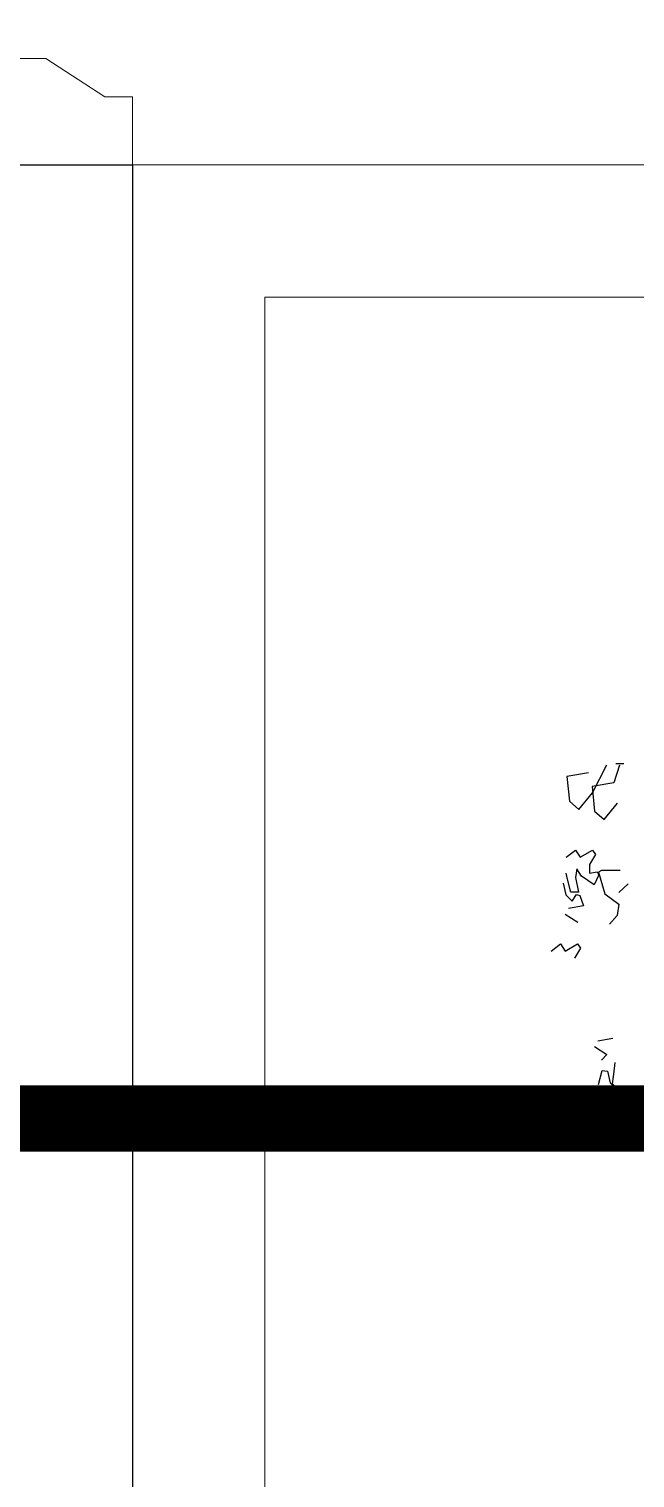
# Model space of a CAD drawing. Header units: metres. Extents: x -1655 to 449, y 40 to 361.
# Drawn here: x 209.144 to 209.602, y 49.434 to 50.529 of the extents above; entities that cross this region are included whole.
import ezdxf

# ---------------------------------------------------------------- set-up
doc = ezdxf.new("R2010")
doc.units = ezdxf.units.M
doc.header["$MEASUREMENT"] = 0
doc.linetypes.add('ACAD_ISO10W100', pattern=[18, 12, -3, 0, -3])
doc.layers.add('13', color=13, linetype='Continuous', lineweight=9)
doc.layers.add('Layer5', color=31, linetype='Continuous', lineweight=9)
doc.layers.add('paisajismo', color=7, linetype='Continuous')

# ---------------------------------------------------------------- blocks, each defined once
blk = doc.blocks.new('AABBSEC')
at = {"layer": '13', "linetype": 'ACAD_ISO10W100', "ltscale": 0.1, "const_width": 0.05}
blk.add_lwpolyline([(6887.742, 1839.3548), (6887.742, 1838.5009), (6908.7737, 1838.5009), (6908.7737, 1839.2947)], dxfattribs=at)
blk = doc.blocks.new('A$C78ED2221')
at = {"layer": 'paisajismo', "color": 86}
for p, q in [((1.5477, 0.187), (1.5718, 0.2129)), ((1.9028, 0.2009), (1.9028, 0.1794)), ((0.9006, 0.1659), (0.9274, 0.1305)), ((0.9304, 0.1811), (0.9499, 0.1494)), ((0.988, 0.1478), (0.9679, 0.1618)), ((0.9829, 0.1711), (0.988, 0.1478)), ((1.0209, 0.1636), (1.0038, 0.1807)), ((1.013, 0.1754), (1.0187, 0.1698)), ((1.0187, 0.1698), (1.0453, 0.1736)), ((1.053, 0.1559), (1.0209, 0.1636)), ((1.0453, 0.1736), (1.0777, 0.1777)), ((1.1439, 0.1705), (1.1366, 0.1292)), ((1.4834, 0.1828), (1.4594, 0.1612)), ((1.5156, 0.187), (1.4834, 0.1828)), ((1.5437, 0.1483), (1.5156, 0.187)), ((1.608, 0.1914), (1.608, 0.1397)), ((1.7492, 0.147), (1.7948, 0.1841)), ((1.8507, 0.1734), (1.8404, 0.1135)), ((1.8995, 0.1888), (1.8507, 0.1734)), ((0.9274, 0.1305), (0.8786, 0.1151)), ((0.9499, 0.1494), (0.9582, 0.135)), ((1.0168, 0.1312), (1.0554, 0.1413)), ((1.0554, 0.1413), (1.053, 0.1559)), ((1.0993, 0.1544), (1.0841, 0.1391)), ((1.1216, 0.1199), (1.0993, 0.1544)), ((1.6039, 0.1311), (1.5437, 0.1483)), ((1.5966, 0.1318), (1.5685, 0.1189)), ((1.6046, 0.1275), (1.5966, 0.1318)), ((1.6006, 0.1061), (1.6046, 0.1275)), ((1.608, 0.1397), (1.6039, 0.1311)), ((1.6528, 0.1232), (1.6247, 0.1061)), ((1.6648, 0.1147), (1.6528, 0.1232)), ((1.7723, 0.1203), (1.7492, 0.147)), ((1.8404, 0.1135), (1.7723, 0.1203)), ((1.8227, 0.1142), (1.9006, 0.1544)), ((1.3936, 0.0818), (1.3655, 0.0646)), ((1.4056, 0.0732), (1.3936, 0.0818)), ((1.5101, 0.0899), (1.5028, 0.0486)), ((1.5391, 0.0791), (1.5101, 0.0899)), ((1.5685, 0.1189), (1.5925, 0.0845)), ((1.5925, 0.0845), (1.6126, 0.0716)), ((1.6247, 0.1061), (1.6006, 0.1061)), ((1.6447, 0.0802), (1.6648, 0.1147)), ((1.6648, 0.0672), (1.6447, 0.0802)), ((1.7772, 0.0771), (1.8227, 0.1142)), ((1.8786, 0.1035), (1.8683, 0.0436)), ((1.3855, 0.0387), (1.4056, 0.0732)), ((1.4877, 0.0392), (1.4655, 0.0737)), ((1.5237, 0.0581), (1.5417, 0.0704)), ((1.5408, 0.041), (1.5237, 0.0581)), ((1.5417, 0.0704), (1.5391, 0.0791)), ((1.5728, 0.0333), (1.5408, 0.041)), ((1.5484, 0.0759), (1.5484, 0.0544)), ((1.5885, 0.0672), (1.5484, 0.0759)), ((1.5484, 0.0544), (1.5845, 0.0458)), ((1.5845, 0.0458), (1.6006, 0.0415)), ((1.6126, 0.0716), (1.5885, 0.0672)), ((1.6447, 0.0415), (1.6648, 0.0672)), ((1.8002, 0.0505), (1.7772, 0.0771)), ((1.8683, 0.0436), (1.8002, 0.0505)), ((1.4056, 0.0258), (1.3855, 0.0387)), ((1.3855, 0), (1.4056, 0.0258))]:
    blk.add_line(p, q, dxfattribs=at)

msp = doc.modelspace()

# ---------------------------------------------------------------- linework, layer by layer
at = {"ltscale": 0.1}
for p, q in [((209.0226, 50.4264), (209.2226, 50.4264)), ((209.2226, 50.4264), (209.2226, 48.6287))]:
    msp.add_line(p, q, dxfattribs=at)
at = {"layer": 'Layer5'}
for p, q in [((209.1323, 50.5067), (209.157, 50.5067)), ((209.157, 50.5067), (209.2017, 50.4778)), ((209.2017, 50.4778), (209.2226, 50.4778)), ((209.2226, 50.4778), (209.2226, 50.4264)), ((209.2226, 50.4264), (210.4634, 50.4264)), ((209.3226, 50.3264), (209.3226, 48.7287)), ((209.3226, 50.3264), (210.3639, 50.3264))]:
    msp.add_line(p, q, dxfattribs=at)

# ---------------------------------------------------------------- block references
msp.add_blockref('AABBSEC', (-6697.6578, -1788.7954))
at = {"color": 1, "xscale": -0.2733126548093017, "yscale": 0.2733126548093017, "zscale": 0.2733126548093017, "rotation": 270}
msp.add_blockref('A$C78ED2221', (209.539, 49.4534), dxfattribs=at)

doc.saveas('drawing.dxf')
